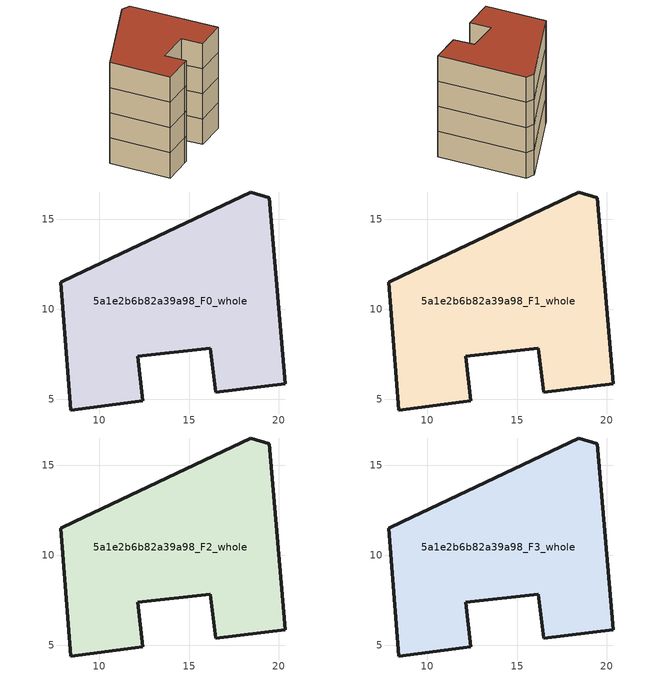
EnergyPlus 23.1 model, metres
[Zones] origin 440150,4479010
5a1e2b6b82a39a98_F0_whole
 floor ground (EU_floor_Construction): 19.47,16.19 20.37,5.85 16.48,5.39 16.19,7.82 12.14,7.38 12.42,4.9 12.01,4.85 8.42,4.39 7.85,11.5 8.6,11.85 18.44,16.52 z0
 wall outside (EU_wall_Construction): 20.37,5.85 19.47,16.19 18.44,16.52 8.6,11.85 7.85,11.5 8.42,4.39 12.01,4.85 12.42,4.9 12.14,7.38 16.19,7.82 16.48,5.39 20.37,5.85 z0:3
5a1e2b6b82a39a98_F1_whole
 floor to 5a1e2b6b82a39a98_F0_whole (EU_floor_Construction): 19.47,16.19 20.37,5.85 16.48,5.39 16.19,7.82 12.14,7.38 12.42,4.9 12.01,4.85 8.42,4.39 7.85,11.5 8.6,11.85 18.44,16.52 z3
 wall outside (EU_wall_Construction): 20.37,5.85 19.47,16.19 18.44,16.52 8.6,11.85 7.85,11.5 8.42,4.39 12.01,4.85 12.42,4.9 12.14,7.38 16.19,7.82 16.48,5.39 20.37,5.85 z3:6
5a1e2b6b82a39a98_F2_whole
 floor to 5a1e2b6b82a39a98_F1_whole (EU_floor_Construction): 19.47,16.19 20.37,5.85 16.48,5.39 16.19,7.82 12.14,7.38 12.42,4.9 12.01,4.85 8.42,4.39 7.85,11.5 8.6,11.85 18.44,16.52 z6
 wall outside (EU_wall_Construction): 20.37,5.85 19.47,16.19 18.44,16.52 8.6,11.85 7.85,11.5 8.42,4.39 12.01,4.85 12.42,4.9 12.14,7.38 16.19,7.82 16.48,5.39 20.37,5.85 z6:9
5a1e2b6b82a39a98_F3_whole
 floor to 5a1e2b6b82a39a98_F2_whole (EU_floor_Construction): 19.47,16.19 20.37,5.85 16.48,5.39 16.19,7.82 12.14,7.38 12.42,4.9 12.01,4.85 8.42,4.39 7.85,11.5 8.6,11.85 18.44,16.52 z9
 wall outside (EU_wall_Construction): 20.37,5.85 19.47,16.19 18.44,16.52 8.6,11.85 7.85,11.5 8.42,4.39 12.01,4.85 12.42,4.9 12.14,7.38 16.19,7.82 16.48,5.39 20.37,5.85 z9:12
 roof outside (EU_roof_Construction): 20.37,5.85 19.47,16.19 18.44,16.52 8.6,11.85 7.85,11.5 8.42,4.39 12.01,4.85 12.42,4.9 12.14,7.38 16.19,7.82 16.48,5.39 z12
[Building]
EU S2 Campaign: North Axis=0; Terrain=City; Solar Distribution=FullExterior
[Site:Location]
Madrid: Latitude=40.5; Longitude=-3.5; Time Zone=1; Elevation=609
[SizingPeriod:WeatherFileDays]
AnnualSizingPeriod: Begin Month=1; Begin Day of Month=1; End Month=12; End Day of Month=31; Day of Week for Start Day=Monday; Use Weather File Daylight Saving Period=No; Use Weather File Rain and Snow Indicators=No
[MATERIAL]
EU_InternalMass_Material: Roughness=MediumRough; Thickness=0.1; Conductivity=1; Density=1800; Specific Heat=900; Thermal Absorptance=0.9; Solar Absorptance=0.7; Visible Absorptance=0.7
[MATERIAL:NOMASS] Roughness=MediumRough; Thermal Absorptance=0.9; Solar Absorptance=0.7; Visible Absorptance=0.7
Name | Thermal Resistance
EU_wall_NoMass | 1.60022
EU_roof_NoMass | 1.57597
EU_floor_NoMass | 0.470652
[CONSTRUCTION]
EU_wall_Construction: EU_wall_NoMass
EU_roof_Construction: EU_roof_NoMass
EU_floor_Construction: EU_floor_NoMass
EU_InternalMass_Construction: EU_InternalMass_Material
[ZONE] Type=1; Multiplier=1; Ceiling Height=autocalculate; Volume=297.311; Floor Area=autocalculate; Part of Total Floor Area=Yes
5a1e2b6b82a39a98_F0_whole; 5a1e2b6b82a39a98_F1_whole; 5a1e2b6b82a39a98_F2_whole; 5a1e2b6b82a39a98_F3_whole
[INTERNALMASS] Construction=EU_InternalMass_Construction; Surface Area=99.1034
Name | Zone or ZoneList
5a1e2b6b82a39a98_F0_whole_EU_InternalMass | 5a1e2b6b82a39a98_F0_whole
5a1e2b6b82a39a98_F1_whole_EU_InternalMass | 5a1e2b6b82a39a98_F1_whole
5a1e2b6b82a39a98_F2_whole_EU_InternalMass | 5a1e2b6b82a39a98_F2_whole
5a1e2b6b82a39a98_F3_whole_EU_InternalMass | 5a1e2b6b82a39a98_F3_whole
[OTHEREQUIPMENT] Fuel Type=Electricity; Design Level Calculation Method=Watts/Area; Power per Zone Floor Area=1; Fraction Latent=0; Fraction Radiant=0; Fraction Lost=0; Carbon Dioxide Generation Rate=0; EndUse Subcategory=EU_Step8_InternalGains
Name | Zone or ZoneList or Space or SpaceList | Schedule
EU_Step8_InternalGain_5a1e2b6b82a39a98_F0_whole_f000 | 5a1e2b6b82a39a98_F0_whole | EU_Step8_GainSchedule_5a1e2b6b82a39a98_F0_whole_f000
EU_Step8_InternalGain_5a1e2b6b82a39a98_F1_whole_f000 | 5a1e2b6b82a39a98_F1_whole | EU_Step8_GainSchedule_5a1e2b6b82a39a98_F1_whole_f000
EU_Step8_InternalGain_5a1e2b6b82a39a98_F2_whole_f000 | 5a1e2b6b82a39a98_F2_whole | EU_Step8_GainSchedule_5a1e2b6b82a39a98_F2_whole_f000
EU_Step8_InternalGain_5a1e2b6b82a39a98_F3_whole_f000 | 5a1e2b6b82a39a98_F3_whole | EU_Step8_GainSchedule_5a1e2b6b82a39a98_F3_whole_f000
[ZONEVENTILATION:DESIGNFLOWRATE] Schedule=EU_AlwaysOn; Design Flow Rate Calculation Method=AirChanges/Hour; Air Changes per Hour=0.480704; Ventilation Type=Natural; Fan Pressure Rise=0; Fan Total Efficiency=1; Constant Term Coefficient=1; Temperature Term Coefficient=0; Velocity Term Coefficient=0; Velocity Squared Term Coefficient=0; Minimum Indoor Temperature=-100; Maximum Indoor Temperature=100; Delta Temperature=-100; Minimum Outdoor Temperature=-100; Maximum Outdoor Temperature=100; Maximum Wind Speed=40
Name | Zone or ZoneList or Space or SpaceList
EU_ConstantAir_5a1e2b6b82a39a98_F0_whole | 5a1e2b6b82a39a98_F0_whole
EU_ConstantAir_5a1e2b6b82a39a98_F1_whole | 5a1e2b6b82a39a98_F1_whole
EU_ConstantAir_5a1e2b6b82a39a98_F2_whole | 5a1e2b6b82a39a98_F2_whole
EU_ConstantAir_5a1e2b6b82a39a98_F3_whole | 5a1e2b6b82a39a98_F3_whole
[HVACTEMPLATE:THERMOSTAT] Constant Heating Setpoint=20; Constant Cooling Setpoint=50
EU_HeatOnly_5a1e2b6b82a39a98_F0_whole; EU_HeatOnly_5a1e2b6b82a39a98_F1_whole; EU_HeatOnly_5a1e2b6b82a39a98_F2_whole; EU_HeatOnly_5a1e2b6b82a39a98_F3_whole
[HVACTEMPLATE:ZONE:IDEALLOADSAIRSYSTEM] System Availability Schedule=EU_AlwaysOn; Maximum Heating Supply Air Temperature=50; Minimum Cooling Supply Air Temperature=13; Maximum Heating Supply Air Humidity Ratio=0.0156; Minimum Cooling Supply Air Humidity Ratio=0.0077; Heating Limit=NoLimit; Cooling Limit=NoLimit; Heating Availability Schedule=EU_AlwaysOn; Cooling Availability Schedule=EU_CoolingOff; Dehumidification Control Type=ConstantSensibleHeatRatio; Cooling Sensible Heat Ratio=0.7; Dehumidification Setpoint=60; Humidification Control Type=None; Humidification Setpoint=30; Outdoor Air Method=None; Outdoor Air Flow Rate per Person=0.00944; Outdoor Air Flow Rate per Zone Floor Area=0; Outdoor Air Flow Rate per Zone=0; Demand Controlled Ventilation Type=None; Outdoor Air Economizer Type=NoEconomizer; Heat Recovery Type=None; Sensible Heat Recovery Effectiveness=0.7; Latent Heat Recovery Effectiveness=0.65
Name | Template Thermostat
5a1e2b6b82a39a98_F0_whole | EU_HeatOnly_5a1e2b6b82a39a98_F0_whole
5a1e2b6b82a39a98_F1_whole | EU_HeatOnly_5a1e2b6b82a39a98_F1_whole
5a1e2b6b82a39a98_F2_whole | EU_HeatOnly_5a1e2b6b82a39a98_F2_whole
5a1e2b6b82a39a98_F3_whole | EU_HeatOnly_5a1e2b6b82a39a98_F3_whole
[SIZING:ZONE] Zone Cooling Design Supply Air Temperature Input Method=SupplyAirTemperature; Zone Cooling Design Supply Air Temperature=13; Zone Heating Design Supply Air Temperature Input Method=SupplyAirTemperature; Zone Heating Design Supply Air Temperature=50; Zone Cooling Design Supply Air Humidity Ratio=0.008; Zone Heating Design Supply Air Humidity Ratio=0.008; Cooling Design Air Flow Method=DesignDay; Cooling Design Air Flow Rate=0; Cooling Minimum Air Flow per Zone Floor Area=0.000762; Cooling Minimum Air Flow=0; Cooling Minimum Air Flow Fraction=0.2; Heating Design Air Flow Method=DesignDay; Heating Design Air Flow Rate=0; Heating Maximum Air Flow per Zone Floor Area=0.002032; Heating Maximum Air Flow=0.141576; Heating Maximum Air Flow Fraction=0.3; Account for Dedicated Outdoor Air System=No; Dedicated Outdoor Air System Control Strategy=NeutralSupplyAir; Dedicated Outdoor Air Low Setpoint Temperature for Design=autosize; Dedicated Outdoor Air High Setpoint Temperature for Design=autosize; Zone Load Sizing Method=Sensible Load Only No Latent Load; Zone Latent Cooling Design Supply Air Humidity Ratio Input Method=HumidityRatioDifference; Zone Cooling Design Supply Air Humidity Ratio Difference=0.005; Zone Latent Heating Design Supply Air Humidity Ratio Input Method=HumidityRatioDifference; Zone Humidification Design Supply Air Humidity Ratio Difference=0.005
5a1e2b6b82a39a98_F0_whole; 5a1e2b6b82a39a98_F1_whole; 5a1e2b6b82a39a98_F2_whole; 5a1e2b6b82a39a98_F3_whole
[SCHEDULE:CONSTANT]
Name | Hourly Value
EU_AlwaysOn | 1
EU_CoolingOff | 0
[SCHEDULE:FILE] Column Number=1; Rows to Skip at Top=0; Number of Hours of Data=8760; Column Separator=Comma; Interpolate to Timestep=No; Minutes per Item=60; Adjust Schedule for Daylight Savings=Yes
Name | File
EU_Step8_GainSchedule_5a1e2b6b82a39a98_F0_whole_f000 | C:\Users\o_iseri\Desktop\OpenUBEM\openubem\outputs\eu_evidence\EU-11\ES-MAD-BERRUGUETE\idfs\5a1e2b6b82a39a98\5a1e2b6b82a39a98_F0_whole_f000_gain.csv
EU_Step8_GainSchedule_5a1e2b6b82a39a98_F1_whole_f000 | C:\Users\o_iseri\Desktop\OpenUBEM\openubem\outputs\eu_evidence\EU-11\ES-MAD-BERRUGUETE\idfs\5a1e2b6b82a39a98\5a1e2b6b82a39a98_F1_whole_f000_gain.csv
EU_Step8_GainSchedule_5a1e2b6b82a39a98_F2_whole_f000 | C:\Users\o_iseri\Desktop\OpenUBEM\openubem\outputs\eu_evidence\EU-11\ES-MAD-BERRUGUETE\idfs\5a1e2b6b82a39a98\5a1e2b6b82a39a98_F2_whole_f000_gain.csv
EU_Step8_GainSchedule_5a1e2b6b82a39a98_F3_whole_f000 | C:\Users\o_iseri\Desktop\OpenUBEM\openubem\outputs\eu_evidence\EU-11\ES-MAD-BERRUGUETE\idfs\5a1e2b6b82a39a98\5a1e2b6b82a39a98_F3_whole_f000_gain.csv
